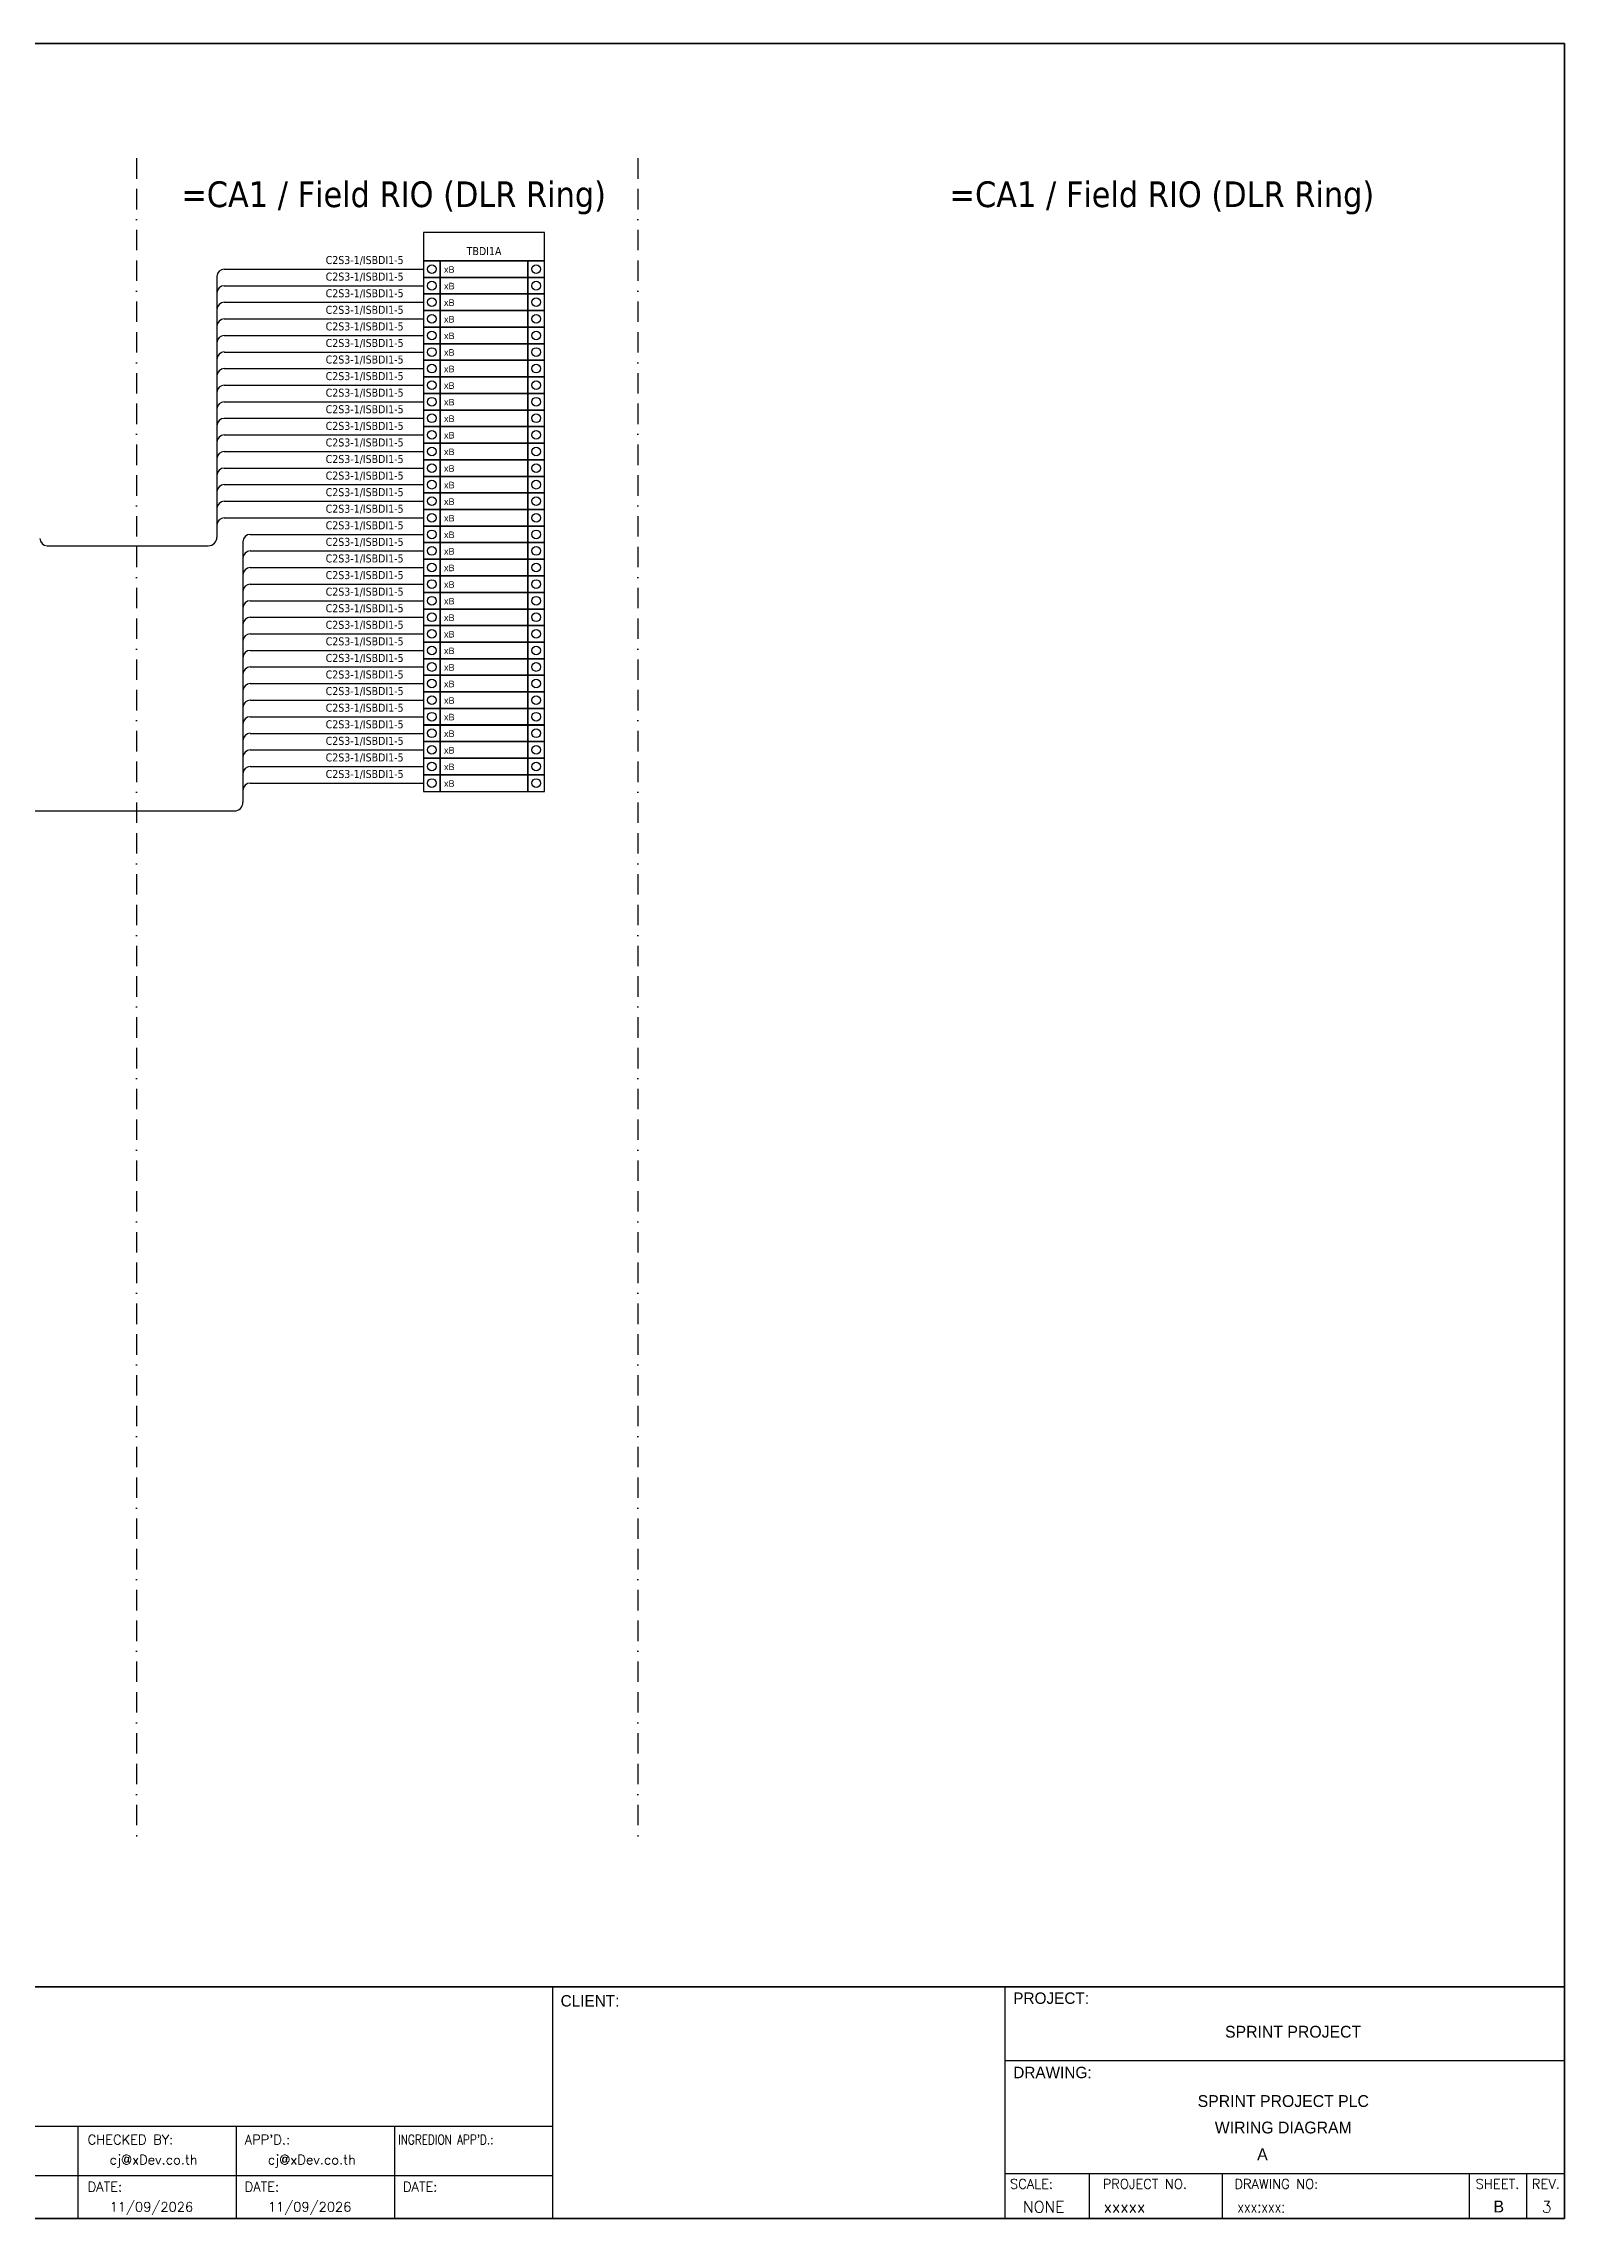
# Model space of a CAD drawing. Header units: millimetres. Extents: x 0 to 54213, y -3004 to 2820.
# Drawn here: x 2002 to 3893, y -3004 to -300 of the extents above; entities that cross this region are included whole.
import ezdxf
from ezdxf.enums import TextEntityAlignment as Align

# ---------------------------------------------------------------- set-up
doc = ezdxf.new("R2010")
doc.units = ezdxf.units.MM
doc.linetypes.add('BORDERX2', pattern=[88.9, 25.4, -12.7, 25.4, -12.7, 0, -12.7])
for name, color, linetype in [('GT_1', 9, 'Continuous'), ('HELPPOINT', 7, 'Continuous'), ('MEMBER', 7, 'Continuous'), ('x01001-FrameArea', 2, 'BORDERX2')]:
    doc.layers.add(name, color=color, linetype=linetype)
doc.layers.add('IE-WIRE', color=7, linetype='Continuous', lineweight=25)
doc.styles.add('HTX11', font='O8111901')
doc.styles.add('ROMANS', font='romans.shx', dxfattribs={"width": 0.85, "height": 25})
doc.styles.get("Standard").update_dxf_attribs({"font": 'arial.ttf'})
doc.styles.add('Tahoma', font='')
doc.styles.get('Tahoma').set_extended_font_data('Tahoma')

# ---------------------------------------------------------------- blocks, each defined once
blk = doc.blocks.new('xTermSingleLayer')
at = {"color": 7, "ltscale": 25.4}
for points in [[(0, -537), (537, -537), (537, 0), (0, 0)], [(537, -537), (3378, -537), (3378, 0), (537, 0)], [(3378, -537), (3915, -537), (3915, 0), (3378, 0)]]:
    blk.add_lwpolyline(points, close=True, dxfattribs=at)
for centre in [(268, -268), (3647, -268)]:
    blk.add_circle(centre, 141, dxfattribs=at)
blk.add_attdef('TERMINAL_B', (661, -387), '', height=212)

msp = doc.modelspace()

# ---------------------------------------------------------------- linework, layer by layer
at = {"color": 4}
for p, q in [((3302.3, -2948.1), (3302.3, -3004.2)), ((3467.6, -2948.1), (3467.6, -3004.2))]:
    msp.add_line(p, q, dxfattribs=at)
at = {"color": 4, "ltscale": 0.5}
for p, q in [((3774.7, -2948.1), (3774.7, -3004.2)), ((3774.7, -2948.1), (3774.7, -3004.2)), ((3845.9, -2948.1), (3845.9, -3004.2)), ((3845.9, -2948.1), (3845.9, -3004.2))]:
    msp.add_line(p, q, dxfattribs=at)
at = {"color": 4, "ltscale": 25.4}
msp.add_lwpolyline([(2474.9, -570.2), (2625.2, -570.2), (2625.2, -535), (2474.9, -535)], close=True, dxfattribs=at)
at = {"layer": 'GT_1', "color": 4}
for p, q in [((2635.8, -3004.2), (2635.8, -2716.1)), ((3198.1, -3004.2), (3198.1, -2716.1)), ((3198.1, -3004.2), (3198.1, -2716.1)), ((3198.1, -3004.2), (3198.1, -2716.1)), ((2635.8, -2889.9), (1848.8, -2889.9)), ((2045.6, -3004.2), (2045.6, -2889.9)), ((2242.3, -3004.2), (2242.3, -2889.9)), ((2439.1, -3004.2), (2439.1, -2889.9)), ((2635.8, -2951.3), (1848.8, -2951.3)), ((3198.1, -2948.1), (3893.3, -2948.1))]:
    msp.add_line(p, q, dxfattribs=at)
at = {"layer": 'HELPPOINT', "color": 4, "lineweight": 35}
for p, q in [((0, -300), (3893.3, -300)), ((0, -300), (3893.3, -300)), ((3893.3, -300), (3893.3, -3004.2)), ((3893.3, -300), (3893.3, -3004.2)), ((3893.3, -3004.2), (0, -3004.2)), ((3893.3, -3004.2), (0, -3004.2))]:
    msp.add_line(p, q, dxfattribs=at)
at = {"layer": 'HELPPOINT', "color": 4}
for p, q in [((3198.1, -2807.6), (3893.3, -2807.6)), ((3198.1, -2807.6), (3893.3, -2807.6)), ((3198.1, -2948.1), (3893.3, -2948.1))]:
    msp.add_line(p, q, dxfattribs=at)
at = {"layer": 'IE-WIRE', "color": 4, "ltscale": 25.4}
for p, q in [((2218, -589.7), (2218, -913.6)), ((2227.2, -580.5), (2474.9, -580.5)), ((2227.2, -580.5), (2474.9, -580.5)), ((2227.2, -601.1), (2474.9, -601.1)), ((2227.2, -601.1), (2474.9, -601.1)), ((2227.2, -621.7), (2474.9, -621.7)), ((2227.2, -621.7), (2474.9, -621.7)), ((2227.2, -642.4), (2474.9, -642.4)), ((2227.2, -642.4), (2474.9, -642.4)), ((2227.2, -663), (2474.9, -663)), ((2227.2, -663), (2474.9, -663)), ((2227.2, -683.6), (2474.9, -683.6)), ((2227.2, -683.6), (2474.9, -683.6)), ((2227.2, -704.2), (2474.9, -704.2)), ((2227.2, -704.2), (2474.9, -704.2)), ((2227.2, -724.8), (2474.9, -724.8)), ((2227.2, -724.8), (2474.9, -724.8)), ((2227.2, -745.4), (2474.9, -745.4)), ((2227.2, -745.4), (2474.9, -745.4)), ((2227.2, -766), (2474.9, -766)), ((2227.2, -766), (2474.9, -766)), ((2227.2, -786.6), (2474.9, -786.6)), ((2227.2, -786.6), (2474.9, -786.6)), ((2227.2, -807.3), (2474.9, -807.3)), ((2227.2, -807.3), (2474.9, -807.3)), ((2227.2, -827.9), (2474.9, -827.9)), ((2227.2, -827.9), (2474.9, -827.9)), ((2227.2, -848.5), (2474.9, -848.5)), ((2227.2, -848.5), (2474.9, -848.5)), ((2227.2, -869.1), (2474.9, -869.1)), ((2227.2, -869.1), (2474.9, -869.1)), ((2227.2, -889.7), (2474.9, -889.7)), ((2227.2, -889.7), (2474.9, -889.7)), ((2259.5, -910.3), (2474.9, -910.3)), ((2259.5, -910.3), (2474.9, -910.3)), ((2250.4, -919.5), (2250.4, -1243.4)), ((2259.5, -930.9), (2474.9, -930.9)), ((2259.5, -930.9), (2474.9, -930.9)), ((2259.5, -951.5), (2474.9, -951.5)), ((2259.5, -951.5), (2474.9, -951.5)), ((2259.5, -972.1), (2474.9, -972.1)), ((2259.5, -972.1), (2474.9, -972.1)), ((2259.5, -992.8), (2474.9, -992.8)), ((2259.5, -992.8), (2474.9, -992.8)), ((2259.5, -1013.4), (2474.9, -1013.4)), ((2259.5, -1013.4), (2474.9, -1013.4)), ((2259.5, -1034), (2474.9, -1034)), ((2259.5, -1034), (2474.9, -1034)), ((2259.5, -1054.6), (2474.9, -1054.6)), ((2259.5, -1054.6), (2474.9, -1054.6)), ((2259.5, -1075.2), (2474.9, -1075.2)), ((2259.5, -1075.2), (2474.9, -1075.2)), ((2259.5, -1095.8), (2474.9, -1095.8)), ((2259.5, -1095.8), (2474.9, -1095.8)), ((2259.5, -1116.4), (2474.9, -1116.4)), ((2259.5, -1116.4), (2474.9, -1116.4)), ((2259.5, -1137), (2474.9, -1137)), ((2259.5, -1137), (2474.9, -1137)), ((2259.5, -1157.7), (2474.9, -1157.7)), ((2259.5, -1157.7), (2474.9, -1157.7)), ((2259.5, -1178.3), (2474.9, -1178.3)), ((2259.5, -1178.3), (2474.9, -1178.3)), ((2259.5, -1198.9), (2474.9, -1198.9)), ((2259.5, -1198.9), (2474.9, -1198.9)), ((2259.5, -1219.5), (2474.9, -1219.5)), ((2259.5, -1219.5), (2474.9, -1219.5))]:
    msp.add_line(p, q, dxfattribs=at)
at = {"layer": 'IE-WIRE', "color": 4}
for p, q in [((2006.9, -924.4), (2207.3, -924.4)), ((1973.8, -1254.1), (2239.6, -1254.1))]:
    msp.add_line(p, q, dxfattribs=at)
at = {"layer": 'IE-WIRE', "color": 4, "ltscale": 25.4}
for centre, radius, start, end in [((2227.2, -589.7), 9.14, 90, 180), ((2227.2, -610.3), 9.14, 90, 180), ((2227.2, -630.9), 9.14, 90, 180), ((2227.2, -651.5), 9.14, 90, 180), ((2227.2, -672.1), 9.14, 90, 180), ((2227.2, -692.7), 9.14, 90, 180), ((2227.2, -713.3), 9.14, 90, 180), ((2227.2, -733.9), 9.14, 90, 180), ((2227.2, -754.6), 9.14, 90, 180), ((2227.2, -775.2), 9.14, 90, 180), ((2227.2, -795.8), 9.14, 90, 180), ((2227.2, -816.4), 9.14, 90, 180), ((2227.2, -837), 9.14, 90, 180), ((2227.2, -857.6), 9.14, 90, 180), ((2227.2, -878.2), 9.14, 90, 180), ((2227.2, -898.8), 9.14, 90, 180), ((2207.3, -913.6), 10.8, 270, 0), ((2259.5, -919.5), 9.14, 90, 180), ((2259.5, -940.1), 9.14, 90, 180), ((2259.5, -960.7), 9.14, 90, 180), ((2259.5, -981.3), 9.14, 90, 180), ((2259.5, -1001.9), 9.14, 90, 180), ((2259.5, -1022.5), 9.14, 90, 180), ((2259.5, -1043.1), 9.14, 90, 180), ((2259.5, -1063.7), 9.14, 90, 180), ((2259.5, -1084.3), 9.14, 90, 180), ((2259.5, -1105), 9.14, 90, 180), ((2259.5, -1125.6), 9.14, 90, 180), ((2259.5, -1146.2), 9.14, 90, 180), ((2259.5, -1166.8), 9.14, 90, 180), ((2259.5, -1187.4), 9.14, 90, 180), ((2259.5, -1208), 9.14, 90, 180), ((2239.6, -1243.4), 10.8, 270, 0), ((2259.5, -1228.6), 9.14, 90, 180)]:
    msp.add_arc(centre, radius, start, end, dxfattribs=at)
at = {"layer": 'IE-WIRE', "color": 4}
msp.add_arc((2006.9, -915.4), 8.96, 180, 270, dxfattribs=at)
at = {"layer": 'MEMBER', "color": 4, "lineweight": 35}
msp.add_line((0, -2716.1), (3893.3, -2716.1), dxfattribs=at)
msp.add_line((0, -2716.1), (3893.3, -2716.1), dxfattribs=at)
at = {"layer": 'MEMBER', "color": 4}
for p, q in [((3198.1, -2807.6), (3893.3, -2807.6)), ((3198.1, -2807.6), (3893.3, -2807.6)), ((3198.1, -2948.1), (3893.3, -2948.1)), ((3198.1, -2948.1), (3893.3, -2948.1))]:
    msp.add_line(p, q, dxfattribs=at)
at = {"layer": 'x01001-FrameArea'}
for p, q in [((2118.2, -442.7), (2118.2, -2529.2)), ((2741.3, -442.7), (2741.3, -2529.2))]:
    msp.add_line(p, q, dxfattribs=at)

# ---------------------------------------------------------------- block references
at = {"xscale": 0.0384, "yscale": 0.0384, "zscale": 0.0384}
for p in [(2474.9, -570.2), (2474.9, -590.8), (2474.9, -611.4), (2474.9, -632.1), (2474.9, -652.7), (2474.9, -673.3), (2474.9, -693.9), (2474.9, -714.5), (2474.9, -735.1), (2474.9, -755.7), (2474.9, -776.3), (2474.9, -796.9), (2474.9, -817.6), (2474.9, -838.2), (2474.9, -858.8), (2474.9, -879.4), (2474.9, -900), (2474.9, -920.6), (2474.9, -941.2), (2474.9, -961.8), (2474.9, -982.5), (2474.9, -1003.1), (2474.9, -1023.7), (2474.9, -1044.3), (2474.9, -1064.9), (2474.9, -1085.5), (2474.9, -1106.1), (2474.9, -1126.7), (2474.9, -1147.3), (2474.9, -1168), (2474.9, -1188.6), (2474.9, -1209.2)]:
    msp.add_blockref('xTermSingleLayer', p, dxfattribs=at).add_auto_attribs({'TERMINAL_B': 'xB'})

# ---------------------------------------------------------------- texts
at = {"color": 2, "style": 'Tahoma'}
for p in [(2437.7, -487.4), (3392.8, -487.4)]:
    msp.add_text('=CA1 / Field RIO (DLR Ring)', height=32, dxfattribs=at).set_placement(p, align=Align.MIDDLE_CENTER)
at = {"color": 4, "style": 'Tahoma'}
for p in [(2353.2, -574.2), (2353.2, -594.8), (2353.2, -615.5), (2353.2, -636.1), (2353.2, -656.7), (2353.2, -677.3), (2353.2, -697.9), (2353.2, -718.5), (2353.2, -739.1), (2353.2, -759.7), (2353.2, -780.4), (2353.2, -801), (2353.2, -821.6), (2353.2, -842.2), (2353.2, -862.8), (2353.2, -883.4), (2353.2, -904), (2353.2, -924.6), (2353.2, -945.2), (2353.2, -965.9), (2353.2, -986.5), (2353.2, -1007.1), (2353.2, -1027.7), (2353.2, -1048.3), (2353.2, -1068.9), (2353.2, -1089.5), (2353.2, -1110.1), (2353.2, -1130.8), (2353.2, -1151.4), (2353.2, -1172), (2353.2, -1192.6), (2353.2, -1213.2)]:
    msp.add_text('C2S3-1/ISBDI1-5', height=9.949, dxfattribs=at).set_placement(p)
msp.add_text('TBDI1A', height=9.95, dxfattribs=at).set_placement((2550.1, -558.1), align=Align.MIDDLE_CENTER)
at = {"color": 4, "ltscale": 100, "style": 'HTX11'}
for s, p in [('SPRINT PROJECT', (3555.9, -2772)), ('SPRINT PROJECT PLC', (3543.7, -2858.2)), ('WIRING DIAGRAM', (3543.7, -2891.1))]:
    msp.add_text(s, height=14.693, dxfattribs=at).set_placement(p, align=Align.MIDDLE_CENTER)
at = {"style": 'HTX11'}
for tag, text, height, p in [('A', 'A', 14.8, (3517.8, -2924.4)), ('B', 'CHASSIS C2 SLOT 0', 14.821, (3811.6, -2989.3))]:
    msp.add_attdef(tag, text=text, height=height, dxfattribs=at).set_placement(p, align=Align.MIDDLE_CENTER)
at = {"layer": 'GT_1', "color": 4, "style": 'HTX11'}
for s, p in [('CLIENT:', (2645.3, -2740.7)), ('PROJECT:', (3208, -2737.4)), ('DRAWING:', (3208, -2829.8))]:
    msp.add_text(s, height=14.25, dxfattribs=at).set_placement(p)
at = {"layer": 'MEMBER', "color": 4, "ltscale": 0.8, "style": 'ROMANS'}
for s, height, p in [('CHECKED BY:', 11.875, (2057.3, -2912.1)), ("APP'D.:", 11.88, (2252.5, -2912.1)), ('cj@xDev.co.th', 11.875, (2084.6, -2937)), ('cj@xDev.co.th', 11.875, (2281.3, -2937)), ('DATE:', 11.88, (2057.3, -2970.6)), ('DATE:', 11.88, (2252.5, -2970.6)), ('DATE:', 11.88, (2449.3, -2970.6)), ('SCALE:', 11.88, (3204, -2967.2)), ('PROJECT NO.', 11.875, (3319.2, -2967.2)), ('DRAWING NO:', 11.875, (3482.9, -2967.2)), ('SHEET.', 12, (3782.7, -2967.2)), ('REV.', 12, (3852.6, -2967.2)), ('11/09/2026', 11.88, (2084.6, -2995.7)), ('11/09/2026', 11.88, (2281.3, -2995.7)), ('NONE', 14.23, (3220, -2996.9)), ('xxxxx', 14.23, (3320.4, -2996.9))]:
    msp.add_text(s, height=height, dxfattribs=at).set_placement(p)
at = {"layer": 'MEMBER', "color": 4, "ltscale": 0.8, "style": 'ROMANS', "width": 0.8}
for s, height, p in [("INGREDION APP'D.:", 11.875, (2443.3, -2912.1)), ('xxx:xxx:', 14.23, (3486.6, -2996.9))]:
    msp.add_text(s, height=height, dxfattribs=at).set_placement(p)
at = {"layer": 'MEMBER', "color": 4, "ltscale": 0.8, "style": 'ROMANS'}
msp.add_text('3', height=14.2, dxfattribs=at).set_placement((3871.2, -2996.9), align=Align.CENTER)

doc.saveas('drawing.dxf')
